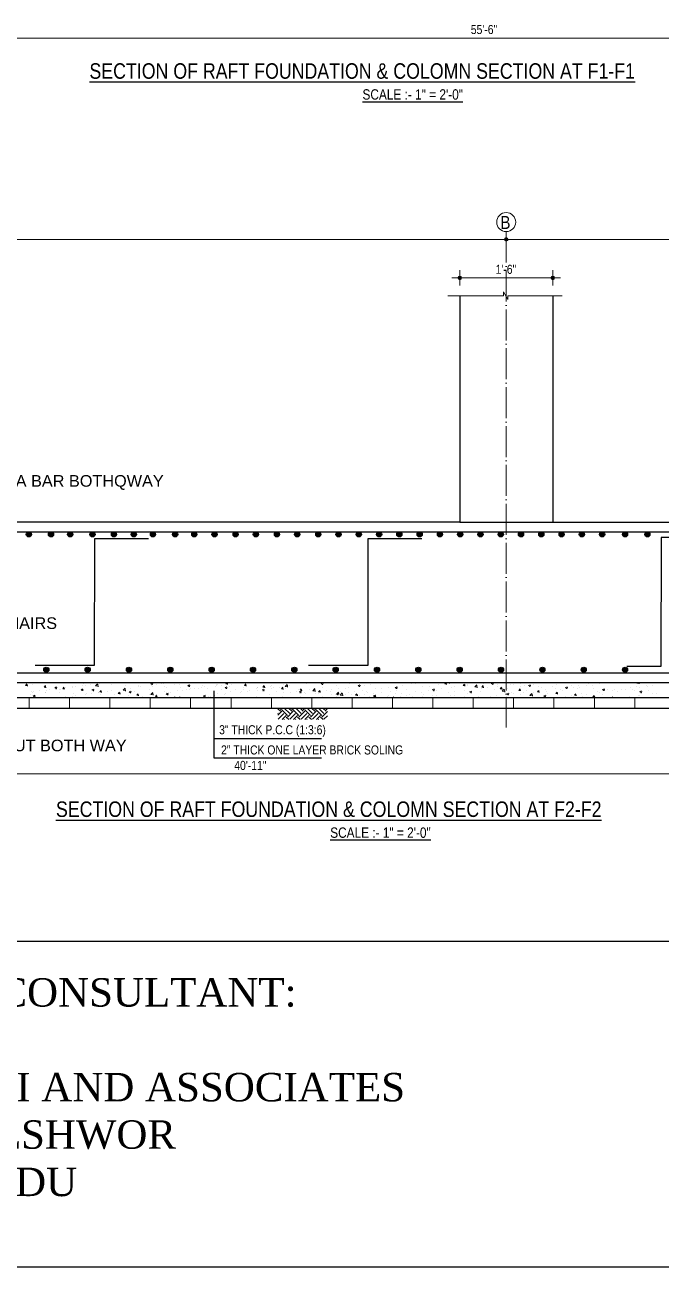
# Model space of a CAD drawing. Header units: inches. Extents: x 57837 to 133168, y 6972 to 27776.
# Drawn here: x 68708 to 69201, y 17931 to 18893 of the extents above; entities that cross this region are included whole.
import ezdxf

# ---------------------------------------------------------------- set-up
doc = ezdxf.new("R2010")
doc.units = ezdxf.units.IN
doc.header["$MEASUREMENT"] = 0
doc.linetypes.add('ACAD_ISO04W100', pattern=[30, 24, -3, 0, -3])
for name, color, linetype, lineweight in [('0.15L', 210, 'Continuous', 15), ('central line', 3, 'ACAD_ISO04W100', 5), ('DIM', 2, 'Continuous', 13), ('HACTH', 153, 'Continuous', 5), ('HATCH', 74, 'Continuous', 5), ('ROD', 1, 'Continuous', 40), ('rod position', 1, 'Continuous', 30)]:
    doc.layers.add(name, color=color, linetype=linetype, lineweight=lineweight)
doc.layers.add('elevation', color=3, linetype='Continuous')
doc.layers.add('text', color=255, linetype='Continuous')
doc.styles.add('Arial', font='arial.ttf', dxfattribs={"height": 6.5})
doc.styles.get("Standard").update_dxf_attribs({"font": 'ARIALN.TTF', "height": 7})

msp = doc.modelspace()

# ---------------------------------------------------------------- hatches: boundary and pattern name
at = {"lineweight": 13}
h = msp.add_hatch(color=256, dxfattribs=at)
edge = h.paths.add_edge_path()
edge.add_arc((69080.78, 18726.61), 1.42, 0, 360)
h = msp.add_hatch(color=256, dxfattribs=at)
edge = h.paths.add_edge_path()
edge.add_arc((69080.78, 18726.61), 1.42, 0, 360)
h = msp.add_hatch(color=256, dxfattribs=at)
edge = h.paths.add_edge_path()
edge.add_arc((69044.78, 18696.8), 1.42, 0, 360)
h = msp.add_hatch(color=256, dxfattribs=at)
edge = h.paths.add_edge_path()
edge.add_arc((69116.78, 18696.8), 1.42, 0, 360)
at = {"layer": 'ROD'}
h = msp.add_hatch(color=5, dxfattribs=at)
h.set_gradient(color1=(0, 0, 255), one_color=1, tint=1, name='SPHERICAL')
h.paths.add_polyline_path([(68713.29, 18498.25, 1), (68709.29, 18498.25, 1)])
h = msp.add_hatch(color=5, dxfattribs=at)
h.set_gradient(color1=(0, 0, 255), one_color=1, tint=1, name='SPHERICAL')
h.paths.add_polyline_path([(68730.41, 18498.25, 1), (68726.41, 18498.25, 1)])
h = msp.add_hatch(color=5, dxfattribs=at)
h.set_gradient(color1=(0, 0, 255), one_color=1, tint=1, name='SPHERICAL')
h.paths.add_polyline_path([(68745.29, 18498.25, 1), (68741.29, 18498.25, 1)])
h = msp.add_hatch(color=5, dxfattribs=at)
h.set_gradient(color1=(0, 0, 255), one_color=1, tint=1, name='SPHERICAL')
h.paths.add_polyline_path([(68762.46, 18498.25, 1), (68758.46, 18498.25, 1)])
h = msp.add_hatch(color=5, dxfattribs=at)
h.set_gradient(color1=(0, 0, 255), one_color=1, tint=1, name='SPHERICAL')
h.paths.add_polyline_path([(68779.11, 18498.25, 1), (68775.11, 18498.25, 1)])
h = msp.add_hatch(color=5, dxfattribs=at)
h.set_gradient(color1=(0, 0, 255), one_color=1, tint=1, name='SPHERICAL')
h.paths.add_polyline_path([(68794.46, 18498.25, 1), (68790.46, 18498.25, 1)])
h = msp.add_hatch(color=5, dxfattribs=at)
h.set_gradient(color1=(0, 0, 255), one_color=1, tint=1, name='SPHERICAL')
h.paths.add_polyline_path([(68809.29, 18498.25, 1), (68805.29, 18498.25, 1)])
h = msp.add_hatch(color=5, dxfattribs=at)
h.set_gradient(color1=(0, 0, 255), one_color=1, tint=1, name='SPHERICAL')
h.paths.add_polyline_path([(68826.46, 18498.25, 1), (68822.46, 18498.25, 1)])
h = msp.add_hatch(color=5, dxfattribs=at)
h.set_gradient(color1=(0, 0, 255), one_color=1, tint=1, name='SPHERICAL')
h.paths.add_polyline_path([(68841.29, 18498.25, 1), (68837.29, 18498.25, 1)])
h = msp.add_hatch(color=5, dxfattribs=at)
h.set_gradient(color1=(0, 0, 255), one_color=1, tint=1, name='SPHERICAL')
h.paths.add_polyline_path([(68856.98, 18498.25, 1), (68852.98, 18498.25, 1)])
h = msp.add_hatch(color=5, dxfattribs=at)
h.set_gradient(color1=(0, 0, 255), one_color=1, tint=1, name='SPHERICAL')
h.paths.add_polyline_path([(68873.29, 18498.25, 1), (68869.29, 18498.25, 1)])
h = msp.add_hatch(color=5, dxfattribs=at)
h.set_gradient(color1=(0, 0, 255), one_color=1, tint=1, name='SPHERICAL')
h.paths.add_polyline_path([(68888.98, 18498.25, 1), (68884.98, 18498.25, 1)])
h = msp.add_hatch(color=5, dxfattribs=at)
h.set_gradient(color1=(0, 0, 255), one_color=1, tint=1, name='SPHERICAL')
h.paths.add_polyline_path([(68905.29, 18498.25, 1), (68901.29, 18498.25, 1)])
h = msp.add_hatch(color=5, dxfattribs=at)
h.set_gradient(color1=(0, 0, 255), one_color=1, tint=1, name='SPHERICAL')
h.paths.add_polyline_path([(68920.98, 18498.25, 1), (68916.98, 18498.25, 1)])
h = msp.add_hatch(color=5, dxfattribs=at)
h.set_gradient(color1=(0, 0, 255), one_color=1, tint=1, name='SPHERICAL')
h.paths.add_polyline_path([(68937.29, 18498.25, 1), (68933.29, 18498.25, 1)])
h = msp.add_hatch(color=5, dxfattribs=at)
h.set_gradient(color1=(0, 0, 255), one_color=1, tint=1, name='SPHERICAL')
h.paths.add_polyline_path([(68952.98, 18498.25, 1), (68948.98, 18498.25, 1)])
h = msp.add_hatch(color=5, dxfattribs=at)
h.set_gradient(color1=(0, 0, 255), one_color=1, tint=1, name='SPHERICAL')
h.paths.add_polyline_path([(68968.68, 18498.25, 1), (68964.68, 18498.25, 1)])
h = msp.add_hatch(color=5, dxfattribs=at)
h.set_gradient(color1=(0, 0, 255), one_color=1, tint=1, name='SPHERICAL')
h.paths.add_polyline_path([(68984.38, 18498.25, 1), (68980.38, 18498.25, 1)])
h = msp.add_hatch(color=5, dxfattribs=at)
h.set_gradient(color1=(0, 0, 255), one_color=1, tint=1, name='SPHERICAL')
h.paths.add_polyline_path([(69000.07, 18498.25, 1), (68996.07, 18498.25, 1)])
h = msp.add_hatch(color=5, dxfattribs=at)
h.set_gradient(color1=(0, 0, 255), one_color=1, tint=1, name='SPHERICAL')
h.paths.add_polyline_path([(69015.77, 18498.25, 1), (69011.77, 18498.25, 1)])
h = msp.add_hatch(color=5, dxfattribs=at)
h.set_gradient(color1=(0, 0, 255), one_color=1, tint=1, name='SPHERICAL')
h.paths.add_polyline_path([(69031.46, 18498.25, 1), (69027.46, 18498.25, 1)])
h = msp.add_hatch(color=5, dxfattribs=at)
h.set_gradient(color1=(0, 0, 255), one_color=1, tint=1, name='SPHERICAL')
h.paths.add_polyline_path([(69047.16, 18498.25, 1), (69043.16, 18498.25, 1)])
h = msp.add_hatch(color=5, dxfattribs=at)
h.set_gradient(color1=(0, 0, 255), one_color=1, tint=1, name='SPHERICAL')
h.paths.add_polyline_path([(69062.86, 18498.25, 1), (69058.86, 18498.25, 1)])
h = msp.add_hatch(color=5, dxfattribs=at)
h.set_gradient(color1=(0, 0, 255), one_color=1, tint=1, name='SPHERICAL')
h.paths.add_polyline_path([(69078.55, 18498.25, 1), (69074.55, 18498.25, 1)])
h = msp.add_hatch(color=5, dxfattribs=at)
h.set_gradient(color1=(0, 0, 255), one_color=1, tint=1, name='SPHERICAL')
h.paths.add_polyline_path([(69094.25, 18498.25, 1), (69090.25, 18498.25, 1)])
h = msp.add_hatch(color=5, dxfattribs=at)
h.set_gradient(color1=(0, 0, 255), one_color=1, tint=1, name='SPHERICAL')
h.paths.add_polyline_path([(69109.94, 18498.25, 1), (69105.94, 18498.25, 1)])
h = msp.add_hatch(color=5, dxfattribs=at)
h.set_gradient(color1=(0, 0, 255), one_color=1, tint=1, name='SPHERICAL')
h.paths.add_polyline_path([(69125.64, 18498.25, 1), (69121.64, 18498.25, 1)])
h = msp.add_hatch(color=5, dxfattribs=at)
h.set_gradient(color1=(0, 0, 255), one_color=1, tint=1, name='SPHERICAL')
h.paths.add_polyline_path([(69141.34, 18498.25, 1), (69137.34, 18498.25, 1)])
h = msp.add_hatch(color=5, dxfattribs=at)
h.set_gradient(color1=(0, 0, 255), one_color=1, tint=1, name='SPHERICAL')
h.paths.add_polyline_path([(69157.03, 18498.25, 1), (69153.03, 18498.25, 1)])
h = msp.add_hatch(color=5, dxfattribs=at)
h.set_gradient(color1=(0, 0, 255), one_color=1, tint=1, name='SPHERICAL')
h.paths.add_polyline_path([(69174.77, 18498.25, 1), (69170.77, 18498.25, 1)])
h = msp.add_hatch(color=5, dxfattribs=at)
h.set_gradient(color1=(0, 0, 255), one_color=1, tint=1, name='SPHERICAL')
h.paths.add_polyline_path([(69192.07, 18498.25, 1), (69188.07, 18498.25, 1)])
h = msp.add_hatch(color=5, dxfattribs=at)
h.set_gradient(color1=(0, 0, 255), one_color=1, tint=1, name='SPHERICAL')
h.paths.add_polyline_path([(68726.77, 18393.48, 1), (68722.77, 18393.48, 1)])
h = msp.add_hatch(color=5, dxfattribs=at)
h.set_gradient(color1=(0, 0, 255), one_color=1, tint=1, name='SPHERICAL')
h.paths.add_polyline_path([(68758.77, 18393.48, 1), (68754.77, 18393.48, 1)])
h = msp.add_hatch(color=5, dxfattribs=at)
h.set_gradient(color1=(0, 0, 255), one_color=1, tint=1, name='SPHERICAL')
h.paths.add_polyline_path([(68790.77, 18393.48, 1), (68786.77, 18393.48, 1)])
h = msp.add_hatch(color=5, dxfattribs=at)
h.set_gradient(color1=(0, 0, 255), one_color=1, tint=1, name='SPHERICAL')
h.paths.add_polyline_path([(68822.77, 18393.48, 1), (68818.77, 18393.48, 1)])
h = msp.add_hatch(color=5, dxfattribs=at)
h.set_gradient(color1=(0, 0, 255), one_color=1, tint=1, name='SPHERICAL')
h.paths.add_polyline_path([(68854.77, 18393.48, 1), (68850.77, 18393.48, 1)])
h = msp.add_hatch(color=5, dxfattribs=at)
h.set_gradient(color1=(0, 0, 255), one_color=1, tint=1, name='SPHERICAL')
h.paths.add_polyline_path([(68886.77, 18393.48, 1), (68882.77, 18393.48, 1)])
h = msp.add_hatch(color=5, dxfattribs=at)
h.set_gradient(color1=(0, 0, 255), one_color=1, tint=1, name='SPHERICAL')
h.paths.add_polyline_path([(68918.77, 18393.48, 1), (68914.77, 18393.48, 1)])
h = msp.add_hatch(color=5, dxfattribs=at)
h.set_gradient(color1=(0, 0, 255), one_color=1, tint=1, name='SPHERICAL')
h.paths.add_polyline_path([(68950.77, 18393.48, 1), (68946.77, 18393.48, 1)])
h = msp.add_hatch(color=5, dxfattribs=at)
h.set_gradient(color1=(0, 0, 255), one_color=1, tint=1, name='SPHERICAL')
h.paths.add_polyline_path([(68982.77, 18393.48, 1), (68978.77, 18393.48, 1)])
h = msp.add_hatch(color=5, dxfattribs=at)
h.set_gradient(color1=(0, 0, 255), one_color=1, tint=1, name='SPHERICAL')
h.paths.add_polyline_path([(69014.77, 18393.48, 1), (69010.77, 18393.48, 1)])
h = msp.add_hatch(color=5, dxfattribs=at)
h.set_gradient(color1=(0, 0, 255), one_color=1, tint=1, name='SPHERICAL')
h.paths.add_polyline_path([(69046.77, 18393.48, 1), (69042.77, 18393.48, 1)])
h = msp.add_hatch(color=5, dxfattribs=at)
h.set_gradient(color1=(0, 0, 255), one_color=1, tint=1, name='SPHERICAL')
h.paths.add_polyline_path([(69078.77, 18393.48, 1), (69074.77, 18393.48, 1)])
h = msp.add_hatch(color=5, dxfattribs=at)
h.set_gradient(color1=(0, 0, 255), one_color=1, tint=1, name='SPHERICAL')
h.paths.add_polyline_path([(69110.77, 18393.48, 1), (69106.77, 18393.48, 1)])
h = msp.add_hatch(color=5, dxfattribs=at)
h.set_gradient(color1=(0, 0, 255), one_color=1, tint=1, name='SPHERICAL')
h.paths.add_polyline_path([(69142.77, 18393.48, 1), (69138.77, 18393.48, 1)])
h = msp.add_hatch(color=5, dxfattribs=at)
h.set_gradient(color1=(0, 0, 255), one_color=1, tint=1, name='SPHERICAL')
h.paths.add_polyline_path([(69174.77, 18393.48, 1), (69170.77, 18393.48, 1)])

# ---------------------------------------------------------------- linework, layer by layer
at = {"lineweight": 13}
for p, q in [((69080.78, 18732.61), (69080.78, 18720.61)), ((69080.78, 18720.61), (69080.78, 18732.61)), ((69074.78, 18726.61), (69086.78, 18726.61)), ((69086.78, 18726.61), (69074.78, 18726.61)), ((69044.78, 18690.8), (69044.78, 18702.8)), ((69116.78, 18702.8), (69116.78, 18690.8)), ((69050.78, 18696.8), (69038.78, 18696.8)), ((69110.78, 18696.8), (69122.78, 18696.8))]:
    msp.add_line(p, q, dxfattribs=at)
for p, q in [((70517.87, 18183.02), (67637.87, 18183.02)), ((69268.95, 18183.02), (68462.03, 18183.02))]:
    msp.add_line(p, q)
at = {"color": 1}
msp.add_line((70517.87, 17931.09), (67637.87, 17931.09), dxfattribs=at)
at = {"lineweight": 13}
for centre in [(69080.78, 18726.61), (69080.78, 18726.61), (69044.78, 18696.8), (69116.78, 18696.8)]:
    msp.add_circle(centre, 1.42, dxfattribs=at)
at = {"layer": '0.15L', "lineweight": 18}
msp.add_circle((69080.78, 18739.98), 7.37, dxfattribs=at)
at = {"layer": 'central line'}
msp.add_line((69080.78, 18732.61), (69080.78, 18348.83), dxfattribs=at)
at = {"layer": 'DIM'}
for p, q in [((70374.39, 18882.41), (67752.73, 18882.41)), ((68127.79, 18726.61), (69076.78, 18726.61)), ((69746.32, 18726.61), (69084.78, 18726.61)), ((69048.78, 18696.8), (69112.78, 18696.8)), ((69078.73, 18682.89), (69078.73, 18686.04)), ((69078.73, 18686.04), (69082.14, 18680.02)), ((69035.64, 18682.89), (69078.73, 18682.89)), ((69082.14, 18680.02), (69082.14, 18682.89)), ((69082.14, 18682.89), (69124.08, 18682.89)), ((69882.32, 18312.8), (67911.78, 18312.8))]:
    msp.add_line(p, q, dxfattribs=at)
at = {"layer": 'DIM', "linetype": 'ByBlock', "lineweight": -3}
for p, q in [((68854.5, 18377.28), (68854.5, 18325.33)), ((68854.5, 18340.24), (68937.83, 18340.25)), ((68854.5, 18325.33), (68937.77, 18325.34))]:
    msp.add_line(p, q, dxfattribs=at)
at = {"layer": 'elevation'}
for p, q in [((69044.78, 18682.89), (69044.78, 18507.73)), ((69116.78, 18682.89), (69116.78, 18507.73)), ((69044.78, 18507.73), (68159.79, 18507.73)), ((69044.78, 18507.73), (69116.78, 18507.73)), ((69044.78, 18507.73), (69044.78, 18507.73)), ((69116.78, 18507.73), (69116.78, 18507.73)), ((69116.78, 18507.73), (69714.32, 18507.73)), ((67907.78, 18383.73), (69886.32, 18383.73)), ((67907.78, 18383.73), (69886.32, 18383.73)), ((69886.31, 18371.73), (67907.78, 18371.73)), ((69886.32, 18371.73), (67907.78, 18371.73)), ((67907.78, 18363.73), (69886.32, 18363.73))]:
    msp.add_line(p, q, dxfattribs=at)
at = {"layer": 'HACTH', "lineweight": 0}
for p, q in [((68708.77, 18381.34), (68709.73, 18382.49)), ((68708.77, 18381.34), (68709.97, 18381.23)), ((68710.12, 18380.85), (68709.89, 18382.1)), ((68713.48, 18376.67), (68713.48, 18376.67)), ((68714.15, 18375.61), (68714.15, 18375.61)), ((68714.39, 18382.27), (68714.39, 18382.27)), ((68714.68, 18376.47), (68714.68, 18376.47)), ((68716.32, 18383.21), (68716.32, 18383.21)), ((68719.69, 18377.12), (68719.69, 18377.12)), ((68723.12, 18380.08), (68724.08, 18381.23)), ((68723.12, 18380.08), (68724.31, 18379.98)), ((68723.96, 18376.21), (68723.96, 18376.21)), ((68724.16, 18376.22), (68724.16, 18376.22)), ((68724.46, 18379.6), (68724.23, 18380.85)), ((68724.53, 18377.11), (68724.53, 18377.11)), ((68727.26, 18378.12), (68727.26, 18378.12)), ((68731.35, 18379.6), (68732.75, 18380.14)), ((68731.35, 18379.6), (68732.35, 18378.93)), ((68732.36, 18383.7), (68732.36, 18383.7)), ((68732.5, 18378.55), (68732.91, 18379.75)), ((68734.8, 18378.52), (68734.8, 18378.52)), ((68734.84, 18375.77), (68734.84, 18375.77)), ((68735.62, 18378.22), (68735.62, 18378.22)), ((68737.46, 18378.83), (68738.42, 18379.98)), ((68737.46, 18378.83), (68738.66, 18378.72)), ((68738.81, 18378.34), (68738.58, 18379.59)), ((68739.89, 18379.79), (68739.89, 18379.79)), ((68743.03, 18383.25), (68743.03, 18383.25)), ((68743.46, 18383.62), (68743.45, 18383.73)), ((68744.9, 18380.44), (68744.9, 18380.44)), ((68744.9, 18379.8), (68744.9, 18379.8)), ((68747.28, 18380.22), (68747.28, 18380.22)), ((68751.81, 18377.57), (68752.77, 18378.72)), ((68751.81, 18377.57), (68753, 18377.47)), ((68752.47, 18381.44), (68752.47, 18381.44)), ((68753.15, 18377.09), (68752.92, 18378.34)), ((68753.71, 18382.8), (68753.71, 18382.8)), ((68755.29, 18381.3), (68755.29, 18381.3)), ((68758.95, 18382.22), (68758.95, 18382.22)), ((68760.09, 18378), (68761.49, 18378.53)), ((68760.09, 18378), (68761.09, 18377.33)), ((68761.24, 18376.94), (68761.65, 18378.15)), ((68762.87, 18380.93), (68764.43, 18382.55)), ((68762.87, 18380.93), (68764.65, 18380.65)), ((68764.39, 18382.35), (68764.39, 18382.35)), ((68764.8, 18380.31), (68764.58, 18382.21)), ((68764.85, 18375.88), (68764.85, 18375.88)), ((68765.1, 18383.1), (68765.1, 18383.1)), ((68765.32, 18376.05), (68765.32, 18376.05)), ((68765.56, 18382.71), (68765.56, 18382.71)), ((68766.15, 18376.32), (68767.12, 18377.47)), ((68766.15, 18376.32), (68767.35, 18376.21)), ((68767.5, 18375.83), (68767.27, 18377.08)), ((68772.42, 18376.87), (68772.42, 18376.87)), ((68775.06, 18381.89), (68775.06, 18381.89)), ((68775.42, 18377.33), (68775.42, 18377.33)), ((68778.05, 18383.39), (68778.16, 18383.73)), ((68780.5, 18375.06), (68781.46, 18376.21)), ((68781.84, 18374.58), (68781.61, 18375.83)), ((68784.22, 18377.62), (68785.78, 18379.24)), ((68784.22, 18377.62), (68786, 18377.34)), ((68785.06, 18378.54), (68785.06, 18378.54)), ((68785.74, 18381.44), (68785.74, 18381.44)), ((68785.81, 18378.83), (68785.81, 18378.83)), ((68786.15, 18377), (68785.93, 18378.9)), ((68788.84, 18376.39), (68790.24, 18376.93)), ((68788.84, 18376.39), (68789.83, 18375.72)), ((68789.98, 18375.34), (68790.39, 18376.55)), ((68790.06, 18379.19), (68790.06, 18379.19)), ((68792.2, 18383.68), (68792.2, 18383.68)), ((68793.11, 18376.29), (68793.11, 18376.29)), ((68796.08, 18380.24), (68796.08, 18380.24)), ((68796.41, 18380.99), (68796.41, 18380.99)), ((68797.64, 18380.19), (68797.64, 18380.19)), ((68802.87, 18383.23), (68802.87, 18383.23)), ((68804.78, 18378.3), (68804.78, 18378.3)), ((68805.56, 18374.31), (68807.12, 18375.93)), ((68805.64, 18382.85), (68807.04, 18383.38)), ((68805.64, 18382.85), (68806.64, 18382.17)), ((68806.18, 18381.52), (68806.18, 18381.52)), ((68806.79, 18381.79), (68807.19, 18383)), ((68807.09, 18380.54), (68807.09, 18380.54)), ((68807.49, 18373.69), (68807.27, 18375.59)), ((68810.27, 18381.85), (68810.27, 18381.85)), ((68813.55, 18382.78), (68813.55, 18382.78)), ((68815.27, 18382.51), (68815.27, 18382.51)), ((68816.32, 18376.36), (68816.32, 18376.36)), ((68816.44, 18380.3), (68816.44, 18380.3)), ((68816.57, 18383.02), (68816.57, 18383.02)), ((68817.59, 18375.62), (68817.59, 18375.62)), ((68817.77, 18380.09), (68817.77, 18380.09)), ((68821.23, 18375.91), (68821.23, 18375.91)), ((68822.85, 18383.51), (68822.85, 18383.51)), ((68824.23, 18382.33), (68824.23, 18382.33)), ((68826.59, 18377.77), (68826.59, 18377.77)), ((68828.1, 18382.3), (68828.1, 18382.3)), ((68828.44, 18379.64), (68828.44, 18379.64)), ((68830.22, 18377.29), (68830.22, 18377.29)), ((68832.9, 18377.91), (68832.9, 18377.91)), ((68834.38, 18381.24), (68835.78, 18381.78)), ((68834.38, 18381.24), (68835.38, 18380.57)), ((68834.9, 18381.87), (68834.9, 18381.87)), ((68835.23, 18377.94), (68835.23, 18377.94)), ((68835.53, 18380.19), (68835.94, 18381.4)), ((68836.69, 18379.05), (68836.69, 18379.05)), ((68839.12, 18379.19), (68839.12, 18379.19)), ((68842.8, 18378.94), (68842.8, 18378.94)), ((68844.56, 18379.91), (68844.56, 18379.91)), ((68845.58, 18381.42), (68845.58, 18381.42)), ((68847.08, 18380.55), (68847.08, 18380.55)), ((68849.8, 18378.74), (68849.8, 18378.74)), ((68850.58, 18383.73), (68850.64, 18383.73)), ((68850.8, 18383.34), (68850.72, 18383.73)), ((68855.43, 18380.6), (68855.43, 18380.6)), ((68856.22, 18381.91), (68856.22, 18381.91)), ((68856.26, 18380.97), (68856.26, 18380.97)), ((68857.35, 18381.96), (68857.35, 18381.96)), ((68860.44, 18381.26), (68860.44, 18381.26)), ((68860.47, 18378.29), (68860.47, 18378.29)), ((68863.13, 18379.64), (68864.53, 18380.18)), ((68863.13, 18379.64), (68864.12, 18378.97)), ((68863.79, 18382.58), (68864.76, 18383.73)), ((68863.79, 18382.58), (68864.99, 18382.47)), ((68864.27, 18378.59), (68864.68, 18379.8)), ((68865.14, 18382.09), (68864.91, 18383.34)), ((68866.93, 18380.52), (68866.93, 18380.52)), ((68867.21, 18376.58), (68867.21, 18376.58)), ((68867.45, 18383.24), (68867.45, 18383.24)), ((68868.01, 18382.26), (68868.01, 18382.26)), ((68871.15, 18377.83), (68871.15, 18377.83)), ((68875.38, 18376.04), (68875.38, 18376.04)), ((68875.52, 18376.92), (68875.52, 18376.92)), ((68877.6, 18378.08), (68877.6, 18378.08)), ((68877.61, 18380.07), (68877.61, 18380.07)), ((68878.14, 18381.32), (68879.1, 18382.47)), ((68878.14, 18381.32), (68879.33, 18381.22)), ((68879.49, 18380.83), (68879.25, 18382.09)), ((68880.39, 18376.7), (68880.39, 18376.7)), ((68881.83, 18377.38), (68881.83, 18377.38)), ((68887.19, 18378.92), (68887.19, 18378.92)), ((68887.87, 18379.49), (68887.87, 18379.49)), ((68887.96, 18377.69), (68887.96, 18377.69)), ((68888.29, 18379.62), (68888.29, 18379.62)), ((68889.12, 18383.73), (68890.07, 18383.59)), ((68890.22, 18383.24), (68890.16, 18383.73)), ((68891.87, 18378.04), (68893.27, 18378.58)), ((68891.87, 18378.04), (68892.86, 18377.37)), ((68892.48, 18380.07), (68893.45, 18381.22)), ((68892.48, 18380.07), (68893.68, 18379.96)), ((68892.5, 18376.93), (68892.5, 18376.93)), ((68893.02, 18376.99), (68893.42, 18378.2)), ((68893.83, 18379.58), (68893.6, 18380.83)), ((68897.97, 18380.77), (68897.97, 18380.77)), ((68898.85, 18380.92), (68898.85, 18380.92)), ((68898.96, 18379.17), (68898.96, 18379.17)), ((68900.59, 18379.36), (68900.59, 18379.36)), ((68903.18, 18376.48), (68903.18, 18376.48)), ((68905.6, 18380.01), (68905.6, 18380.01)), ((68906.83, 18378.81), (68907.79, 18379.96)), ((68906.83, 18378.81), (68908.02, 18378.71)), ((68908.18, 18378.32), (68907.95, 18379.58)), ((68908.11, 18375.61), (68908.11, 18375.61)), ((68908.36, 18382.27), (68908.36, 18382.27)), ((68909.63, 18380.55), (68911.19, 18382.17)), ((68909.63, 18380.55), (68911.41, 18380.27)), ((68909.64, 18378.72), (68909.64, 18378.72)), ((68909.82, 18383.44), (68909.92, 18383.73)), ((68910.52, 18382.92), (68910.52, 18382.92)), ((68911.57, 18379.93), (68911.34, 18381.83)), ((68913.18, 18381.01), (68913.18, 18381.01)), ((68913.86, 18376.03), (68913.86, 18376.03)), ((68918.38, 18377.02), (68918.38, 18377.02)), ((68918.62, 18383.67), (68918.62, 18383.67)), ((68920.32, 18378.27), (68920.32, 18378.27)), ((68920.61, 18376.44), (68922.01, 18376.98)), ((68920.61, 18376.44), (68921.61, 18375.77)), ((68921.17, 18377.56), (68922.14, 18378.71)), ((68921.17, 18377.56), (68922.37, 18377.45)), ((68921.76, 18375.39), (68922.17, 18376.59)), ((68922.52, 18377.07), (68922.29, 18378.32)), ((68924.53, 18375.58), (68924.53, 18375.58)), ((68925.55, 18375.45), (68925.55, 18375.45)), ((68925.81, 18382.67), (68925.81, 18382.67)), ((68928.48, 18378.3), (68928.48, 18378.3)), ((68930.81, 18383.33), (68930.81, 18383.33)), ((68930.98, 18377.24), (68932.54, 18378.86)), ((68930.98, 18377.24), (68932.76, 18376.96)), ((68930.99, 18377.81), (68930.99, 18377.81)), ((68932.91, 18376.62), (68932.69, 18378.52)), ((68933.13, 18376.44), (68933.13, 18376.44)), ((68935.52, 18376.3), (68936.48, 18377.45)), ((68935.52, 18376.3), (68936.71, 18376.2)), ((68936.87, 18375.81), (68936.64, 18377.07)), ((68937.42, 18382.89), (68938.82, 18383.43)), ((68937.42, 18382.89), (68938.41, 18382.22)), ((68938.56, 18381.84), (68938.97, 18383.04)), ((68938.87, 18379.8), (68938.87, 18379.8)), ((68941.67, 18377.36), (68941.67, 18377.36)), ((68944.68, 18376.99), (68944.68, 18376.99)), ((68945.76, 18378.11), (68945.76, 18378.11)), ((68949.14, 18381.21), (68949.14, 18381.21)), ((68949.86, 18375.05), (68950.83, 18376.2)), ((68950.77, 18378.76), (68950.77, 18378.76)), ((68951.21, 18374.56), (68950.98, 18375.81)), ((68952.32, 18373.93), (68953.88, 18375.55)), ((68952.34, 18376.91), (68952.34, 18376.91)), ((68956.34, 18379), (68956.34, 18379)), ((68958.34, 18379.76), (68958.34, 18379.76)), ((68959, 18375.83), (68959, 18375.83)), ((68959.24, 18382.49), (68959.24, 18382.49)), ((68963.02, 18376.46), (68963.02, 18376.46)), ((68966.16, 18381.29), (68967.56, 18381.82)), ((68966.16, 18381.29), (68967.15, 18380.62)), ((68967.31, 18380.23), (68967.71, 18381.44)), ((68968.01, 18381), (68968.01, 18381)), ((68969.39, 18377.33), (68969.39, 18377.33)), ((68970.97, 18381.42), (68970.97, 18381.42)), ((68972.8, 18376.61), (68972.8, 18376.61)), ((68973.7, 18376.01), (68973.7, 18376.01)), ((68975.98, 18382.08), (68975.98, 18382.08)), ((68979.65, 18378.74), (68979.65, 18378.74)), ((68979.67, 18383), (68979.67, 18383)), ((68983.55, 18383.08), (68983.55, 18383.08)), ((68984.37, 18375.56), (68984.37, 18375.56)), ((68984.46, 18378.61), (68984.46, 18378.61)), ((68989.76, 18380.02), (68989.76, 18380.02)), ((68990.92, 18376.86), (68990.92, 18376.86)), ((68994.9, 18379.69), (68996.3, 18380.22)), ((68994.9, 18379.69), (68995.9, 18379.01)), ((68995.93, 18377.52), (68995.93, 18377.52)), ((68996.05, 18378.63), (68996.45, 18379.84)), ((68996.13, 18380.61), (68996.13, 18380.61)), ((69000.14, 18381.52), (69000.14, 18381.52)), ((69003.5, 18378.51), (69003.5, 18378.51)), ((69007.79, 18382.61), (69007.79, 18382.61)), ((69010.17, 18376.27), (69010.17, 18376.27)), ((69010.41, 18382.92), (69010.41, 18382.92)), ((69015.43, 18375.61), (69015.43, 18375.61)), ((69016.13, 18380.18), (69016.13, 18380.18)), ((69019.76, 18383.73), (69020.01, 18383.71)), ((69020.16, 18383.33), (69020.09, 18383.73)), ((69020.27, 18377.55), (69020.27, 18377.55)), ((69021.14, 18380.83), (69021.14, 18380.83)), ((69023.64, 18378.08), (69025.04, 18378.62)), ((69023.64, 18378.08), (69024.64, 18377.41)), ((69024.79, 18377.03), (69025.2, 18378.24)), ((69027.09, 18377.62), (69027.09, 18377.62)), ((69028.72, 18381.83), (69028.72, 18381.83)), ((69030.66, 18379.05), (69030.66, 18379.05)), ((69033.16, 18382.56), (69034.12, 18383.71)), ((69033.16, 18382.56), (69034.36, 18382.46)), ((69034.51, 18382.07), (69034.28, 18383.33)), ((69035.05, 18383.48), (69035.29, 18383.73)), ((69035.05, 18383.48), (69036.83, 18383.21)), ((69036.09, 18375.61), (69036.09, 18375.61)), ((69036.98, 18382.86), (69036.88, 18383.73)), ((69038.76, 18379.62), (69038.76, 18379.62)), ((69040.93, 18380.45), (69040.93, 18380.45)), ((69041.09, 18376.27), (69041.09, 18376.27)), ((69041.35, 18383.49), (69041.35, 18383.49)), ((69041.6, 18383.48), (69041.68, 18383.73)), ((69041.65, 18383.52), (69041.65, 18383.52)), ((69047.5, 18381.31), (69048.47, 18382.45)), ((69047.51, 18381.31), (69048.7, 18381.2)), ((69048.85, 18380.82), (69048.62, 18382.07)), ((69048.67, 18377.26), (69048.67, 18377.26)), ((69050.42, 18381.62), (69050.42, 18381.62)), ((69051.03, 18381.73), (69051.03, 18381.73)), ((69052.33, 18383.07), (69052.33, 18383.07)), ((69052.39, 18376.48), (69053.79, 18377.02)), ((69052.39, 18376.48), (69053.38, 18375.81)), ((69053.53, 18375.43), (69053.94, 18376.64)), ((69056.4, 18380.17), (69057.95, 18381.79)), ((69056.4, 18380.17), (69058.18, 18379.89)), ((69058.33, 18379.55), (69058.11, 18381.45)), ((69061.18, 18376.58), (69061.18, 18376.58)), ((69061.3, 18378.93), (69061.3, 18378.93)), ((69061.42, 18383.23), (69061.42, 18383.23)), ((69061.85, 18380.05), (69062.81, 18381.2)), ((69061.85, 18380.05), (69063.05, 18379.95)), ((69062.09, 18383.62), (69062.09, 18383.62)), ((69063.2, 18379.56), (69062.97, 18380.82)), ((69063, 18382.62), (69063, 18382.62)), ((69066.3, 18379.58), (69066.3, 18379.58)), ((69069.19, 18382.93), (69070.59, 18383.47)), ((69069.19, 18382.93), (69070.19, 18382.26)), ((69070.34, 18381.88), (69070.74, 18383.09)), ((69071.44, 18377.98), (69071.44, 18377.98)), ((69073.68, 18382.17), (69073.68, 18382.17)), ((69073.88, 18380.58), (69073.88, 18380.58)), ((69076.2, 18378.8), (69077.16, 18379.94)), ((69076.2, 18378.8), (69077.39, 18378.69)), ((69077.54, 18378.31), (69077.31, 18379.56)), ((69077.74, 18376.86), (69079.3, 18378.48)), ((69077.74, 18376.86), (69079.52, 18376.58)), ((69079.67, 18376.24), (69079.45, 18378.14)), ((69081.13, 18374.88), (69082.53, 18375.42)), ((69081.55, 18379.26), (69081.55, 18379.26)), ((69084.36, 18381.72), (69084.36, 18381.72)), ((69084.59, 18375.69), (69084.59, 18375.69)), ((69086.51, 18382.24), (69086.51, 18382.24)), ((69090.54, 18377.54), (69091.5, 18378.69)), ((69090.54, 18377.54), (69091.74, 18377.44)), ((69091.52, 18382.9), (69091.52, 18382.9)), ((69091.89, 18377.05), (69091.66, 18378.31)), ((69091.93, 18380.76), (69091.93, 18380.76)), ((69093.83, 18376.01), (69093.83, 18376.01)), ((69095.03, 18381.27), (69095.03, 18381.27)), ((69096.25, 18377.7), (69096.25, 18377.7)), ((69097.93, 18381.33), (69099.33, 18381.87)), ((69097.93, 18381.33), (69098.93, 18380.66)), ((69099.08, 18380.28), (69099.49, 18381.49)), ((69101.96, 18375.51), (69101.96, 18375.51)), ((69102.2, 18382.17), (69102.2, 18382.17)), ((69104.89, 18376.29), (69105.85, 18377.43)), ((69104.89, 18376.29), (69106.08, 18376.18)), ((69105.71, 18380.82), (69105.71, 18380.82)), ((69106.23, 18375.8), (69106, 18377.05)), ((69106.46, 18377.68), (69106.46, 18377.68)), ((69107.91, 18379.7), (69107.91, 18379.7)), ((69111.47, 18378.34), (69111.47, 18378.34)), ((69112.06, 18376.79), (69112.06, 18376.79)), ((69112.31, 18383.45), (69112.31, 18383.45)), ((69116.39, 18380.37), (69116.39, 18380.37)), ((69119.04, 18379.33), (69119.04, 18379.33)), ((69119.23, 18375.03), (69120.2, 18376.18)), ((69119.58, 18381.7), (69119.58, 18381.7)), ((69120.58, 18374.54), (69120.35, 18375.8)), ((69122.45, 18378.29), (69122.45, 18378.29)), ((69124.37, 18377.31), (69124.37, 18377.31)), ((69126.68, 18379.73), (69128.08, 18380.27)), ((69126.68, 18379.73), (69127.67, 18379.06)), ((69127.06, 18379.91), (69127.06, 18379.91)), ((69127.82, 18378.68), (69128.23, 18379.88)), ((69131.24, 18383.7), (69131.24, 18383.7)), ((69131.67, 18381), (69131.67, 18381)), ((69132.72, 18379.7), (69132.72, 18379.7)), ((69136.03, 18379.31), (69136.03, 18379.31)), ((69136.68, 18381.65), (69136.68, 18381.65)), ((69137.74, 18379.46), (69137.74, 18379.46)), ((69142.82, 18380.98), (69142.82, 18380.98)), ((69144.26, 18382.65), (69144.26, 18382.65)), ((69147.7, 18381.31), (69147.7, 18381.31)), ((69148.42, 18379.01), (69148.42, 18379.01)), ((69151.62, 18376.43), (69151.62, 18376.43)), ((69152.97, 18375.82), (69152.97, 18375.82)), ((69153.21, 18382.48), (69153.21, 18382.48)), ((69155.42, 18378.13), (69156.82, 18378.67)), ((69155.42, 18378.13), (69156.41, 18377.46)), ((69156.57, 18377.07), (69156.97, 18378.28)), ((69156.63, 18377.09), (69156.63, 18377.09)), ((69159.09, 18378.56), (69159.09, 18378.56)), ((69159.36, 18383.32), (69159.36, 18383.32)), ((69163.23, 18377.23), (69163.23, 18377.23)), ((69164.21, 18378.08), (69164.21, 18378.08)), ((69167, 18376.32), (69167, 18376.32)), ((69169.77, 18378.11), (69169.77, 18378.11)), ((69173.34, 18378.51), (69173.34, 18378.51)), ((69173.37, 18383.52), (69173.44, 18383.73)), ((69176.84, 18379.75), (69176.84, 18379.75)), ((69178.66, 18378.32), (69178.66, 18378.32)), ((69180.44, 18377.66), (69180.44, 18377.66)), ((69181.81, 18383.1), (69182.42, 18383.73)), ((69181.81, 18383.1), (69183.59, 18382.83)), ((69181.84, 18380.4), (69181.84, 18380.4)), ((69183.75, 18382.48), (69183.6, 18383.73)), ((69183.72, 18380.01), (69183.72, 18380.01)), ((69184.16, 18376.53), (69185.56, 18377.06)), ((69184.16, 18376.53), (69185.16, 18375.85)), ((69185.31, 18375.47), (69185.71, 18376.68)), ((69188.94, 18383.73), (69189.38, 18383.69)), ((69189.42, 18381.4), (69189.42, 18381.4)), ((69189.53, 18383.31), (69189.45, 18383.73)), ((69190.33, 18380.32), (69190.33, 18380.32)), ((69191.12, 18377.21), (69191.12, 18377.21)), ((69193.99, 18381.42), (69193.99, 18381.42)), ((68712.29, 18374.21), (68712.29, 18374.21)), ((68714.55, 18373.15), (68715.95, 18373.69)), ((68714.55, 18373.15), (68715.54, 18372.48)), ((68715.7, 18372.09), (68716.1, 18373.3)), ((68734.56, 18371.86), (68734.56, 18371.86)), ((68734.63, 18371.9), (68734.63, 18371.9)), ((68739.64, 18372.56), (68739.64, 18372.56)), ((68743.78, 18371.73), (68744.69, 18372.08)), ((68744.66, 18373.14), (68744.66, 18373.14)), ((68745.51, 18375.32), (68745.51, 18375.32)), ((68747.21, 18373.55), (68747.21, 18373.55)), ((68755.05, 18374.64), (68755.05, 18374.64)), ((68756.19, 18374.87), (68756.19, 18374.87)), ((68759.84, 18375.22), (68759.84, 18375.22)), ((68766.87, 18374.41), (68766.87, 18374.41)), ((68769.78, 18372.29), (68769.78, 18372.29)), ((68777.54, 18373.96), (68777.54, 18373.96)), ((68780.5, 18375.06), (68781.69, 18374.96)), ((68781.45, 18374.29), (68781.45, 18374.29)), ((68785.56, 18372.17), (68785.56, 18372.17)), ((68788.22, 18373.51), (68788.22, 18373.51)), ((68792.38, 18372.3), (68792.38, 18372.3)), ((68794.84, 18373.81), (68795.81, 18374.96)), ((68794.84, 18373.81), (68796.04, 18373.7)), ((68795.83, 18373.58), (68795.83, 18373.58)), ((68796.19, 18373.32), (68795.96, 18374.57)), ((68797.9, 18371.9), (68797.9, 18371.9)), ((68798.9, 18373.06), (68798.9, 18373.06)), ((68805.01, 18373.97), (68805.01, 18373.97)), ((68805.56, 18374.31), (68807.34, 18374.03)), ((68805.94, 18374.86), (68805.94, 18374.86)), ((68809.19, 18372.55), (68810.15, 18373.7)), ((68809.19, 18372.55), (68810.38, 18372.45)), ((68809.57, 18373.9), (68809.57, 18373.9)), ((68809.57, 18372.61), (68809.57, 18372.61)), ((68810.01, 18374.63), (68810.01, 18374.63)), ((68810.53, 18372.06), (68810.3, 18373.32)), ((68817.58, 18374.79), (68818.98, 18375.33)), ((68817.58, 18374.79), (68818.57, 18374.12)), ((68818.73, 18373.74), (68819.13, 18374.95)), ((68820.25, 18372.16), (68820.25, 18372.16)), ((68823.9, 18371.73), (68824.5, 18372.45)), ((68824.71, 18371.73), (68824.65, 18372.06)), ((68827.61, 18371.73), (68828.46, 18372.62)), ((68828.68, 18371.73), (68828.62, 18372.28)), ((68836.45, 18372.39), (68836.45, 18372.39)), ((68846.32, 18373.19), (68847.72, 18373.73)), ((68846.32, 18373.19), (68847.32, 18372.52)), ((68846.84, 18373.89), (68846.84, 18373.89)), ((68847.47, 18372.14), (68847.88, 18373.35)), ((68850.17, 18372.72), (68850.17, 18372.72)), ((68852.2, 18372.91), (68852.2, 18372.91)), ((68855.18, 18373.38), (68855.18, 18373.38)), ((68857.11, 18375.3), (68857.11, 18375.3)), ((68862.75, 18374.37), (68862.75, 18374.37)), ((68863.86, 18374.91), (68863.86, 18374.91)), ((68875.44, 18371.73), (68876.46, 18372.13)), ((68876.61, 18371.73), (68876.62, 18371.75)), ((68887.62, 18372.83), (68887.62, 18372.83)), ((68897.72, 18374.11), (68897.72, 18374.11)), ((68900.34, 18372.13), (68900.34, 18372.13)), ((68907.91, 18373.12), (68907.91, 18373.12)), ((68920.55, 18374.79), (68920.55, 18374.79)), ((68921.35, 18372.99), (68921.35, 18372.99)), ((68933.02, 18374.99), (68933.02, 18374.99)), ((68935.21, 18375.13), (68935.21, 18375.13)), ((68938.63, 18373.14), (68938.63, 18373.14)), ((68945.89, 18374.68), (68945.89, 18374.68)), ((68948.9, 18374.55), (68948.9, 18374.55)), ((68949.35, 18374.84), (68950.75, 18375.37)), ((68949.35, 18374.84), (68950.35, 18374.17)), ((68949.47, 18372.6), (68949.47, 18372.6)), ((68949.86, 18375.05), (68951.06, 18374.94)), ((68950.5, 18373.78), (68950.91, 18374.99)), ((68952.32, 18373.93), (68954.1, 18373.65)), ((68953.08, 18371.87), (68953.08, 18371.87)), ((68954.26, 18373.31), (68954.03, 18375.21)), ((68956.56, 18374.23), (68956.56, 18374.23)), ((68961.14, 18374.61), (68961.14, 18374.61)), ((68964.21, 18373.79), (68965.17, 18374.94)), ((68964.21, 18373.79), (68965.4, 18373.69)), ((68965.56, 18373.3), (68965.33, 18374.56)), ((68965.71, 18373.54), (68965.71, 18373.54)), ((68967.24, 18373.77), (68967.24, 18373.77)), ((68970.72, 18374.2), (68970.72, 18374.2)), ((68974.74, 18371.73), (68975.23, 18372.24)), ((68975.4, 18371.73), (68975.38, 18371.9)), ((68977.91, 18373.32), (68977.91, 18373.32)), ((68978.1, 18373.23), (68979.5, 18373.77)), ((68978.1, 18373.23), (68979.09, 18372.56)), ((68978.29, 18375.19), (68978.29, 18375.19)), ((68978.55, 18372.54), (68979.52, 18373.69)), ((68978.55, 18372.54), (68979.75, 18372.43)), ((68979.24, 18372.18), (68979.65, 18373.39)), ((68979.41, 18372.08), (68979.41, 18372.08)), ((68979.9, 18372.05), (68979.67, 18373.3)), ((68988.59, 18372.87), (68988.59, 18372.87)), ((68989.51, 18373.36), (68989.51, 18373.36)), ((68993.28, 18371.73), (68993.86, 18372.43)), ((68994.07, 18371.73), (68994.02, 18372.05)), ((68995.05, 18375.11), (68995.05, 18375.11)), ((68999.27, 18372.42), (68999.27, 18372.42)), ((68999.9, 18374.86), (68999.9, 18374.86)), ((69003.77, 18373.61), (69003.77, 18373.61)), ((69005.73, 18374.66), (69005.73, 18374.66)), ((69007.1, 18371.73), (69008.24, 18372.17)), ((69008.37, 18371.73), (69008.39, 18371.79)), ((69009.94, 18371.97), (69009.94, 18371.97)), ((69010.87, 18372.29), (69010.87, 18372.29)), ((69015.88, 18372.95), (69015.88, 18372.95)), ((69016.4, 18374.21), (69016.4, 18374.21)), ((69023.45, 18373.94), (69023.45, 18373.94)), ((69027.08, 18373.75), (69027.08, 18373.75)), ((69030.42, 18372.39), (69030.42, 18372.39)), ((69037.76, 18373.3), (69037.76, 18373.3)), ((69040.69, 18373.8), (69040.69, 18373.8)), ((69048.43, 18372.85), (69048.43, 18372.85)), ((69050.79, 18375.08), (69050.79, 18375.08)), ((69059.11, 18372.4), (69059.11, 18372.4)), ((69068.62, 18372.69), (69068.62, 18372.69)), ((69069.79, 18371.95), (69069.79, 18371.95)), ((69072.92, 18373.69), (69072.92, 18373.69)), ((69081.13, 18374.88), (69082.12, 18374.21)), ((69081.25, 18374.36), (69081.25, 18374.36)), ((69081.3, 18372.61), (69081.3, 18372.61)), ((69082.28, 18373.83), (69082.68, 18375.04)), ((69086.26, 18375.02), (69086.26, 18375.02)), ((69091.69, 18374.11), (69091.69, 18374.11)), ((69099.09, 18373.55), (69100.64, 18375.17)), ((69099.09, 18373.55), (69100.87, 18373.27)), ((69101.02, 18372.93), (69100.8, 18374.83)), ((69101.04, 18373.3), (69101.04, 18373.3)), ((69109.87, 18373.28), (69111.27, 18373.82)), ((69109.87, 18373.28), (69110.87, 18372.61)), ((69111.02, 18372.23), (69111.43, 18373.43)), ((69112.71, 18375.31), (69112.71, 18375.31)), ((69119.23, 18375.03), (69120.43, 18374.93)), ((69121.86, 18371.73), (69121.99, 18371.86)), ((69126.41, 18373.11), (69126.41, 18373.11)), ((69131.42, 18373.77), (69131.42, 18373.77)), ((69132.48, 18373.04), (69132.48, 18373.04)), ((69133.58, 18373.78), (69134.54, 18374.92)), ((69133.58, 18373.78), (69134.77, 18373.67)), ((69134.92, 18373.29), (69134.69, 18374.54)), ((69138.76, 18371.73), (69140.01, 18372.21)), ((69138.99, 18374.76), (69138.99, 18374.76)), ((69140.13, 18371.73), (69140.17, 18371.83)), ((69142.58, 18374.32), (69142.58, 18374.32)), ((69143.67, 18372.31), (69143.67, 18372.31)), ((69147.92, 18372.52), (69148.89, 18373.67)), ((69147.92, 18372.52), (69149.12, 18372.42)), ((69149.27, 18372.03), (69149.04, 18373.29)), ((69155.34, 18374.31), (69155.34, 18374.31)), ((69162.66, 18371.73), (69163.23, 18372.41)), ((69163.44, 18371.73), (69163.38, 18372.03)), ((69171.58, 18371.86), (69171.58, 18371.86)), ((69173.09, 18371.85), (69173.09, 18371.85)), ((69176.58, 18372.52), (69176.58, 18372.52)), ((69183.48, 18373.35), (69183.48, 18373.35)), ((69184.16, 18373.51), (69184.16, 18373.51)), ((69193.75, 18374.76), (69193.75, 18374.76)), ((69196.79, 18375.18), (69196.79, 18375.18))]:
    msp.add_line(p, q, dxfattribs=at)
at = {"layer": 'HACTH', "color": 3}
for p, q in [((68711.49, 18363.73), (68711.49, 18371.73)), ((68742.74, 18363.73), (68742.74, 18371.73)), ((68773.99, 18363.73), (68773.99, 18371.73)), ((68805.24, 18363.73), (68805.24, 18371.73)), ((68836.49, 18363.73), (68836.49, 18371.73)), ((68867.74, 18363.73), (68867.74, 18371.73)), ((68898.99, 18363.73), (68898.99, 18371.73)), ((68930.24, 18363.73), (68930.24, 18371.73)), ((68961.49, 18363.73), (68961.49, 18371.73)), ((68992.74, 18363.73), (68992.74, 18371.73)), ((69023.99, 18363.73), (69023.99, 18371.73)), ((69055.24, 18363.73), (69055.24, 18371.73)), ((69086.49, 18363.73), (69086.49, 18371.73)), ((69117.74, 18363.73), (69117.74, 18371.73)), ((69148.99, 18363.73), (69148.99, 18371.73)), ((69180.24, 18363.73), (69180.24, 18371.73))]:
    msp.add_line(p, q, dxfattribs=at)
at = {"layer": 'HATCH', "linetype": 'Continuous'}
for p, q in [((68905.99, 18361.31), (68904.11, 18363.19)), ((68904.11, 18358.32), (68907.1, 18361.31)), ((68904.33, 18359.65), (68904.11, 18359.88)), ((68904.33, 18355.23), (68908.75, 18359.65)), ((68905.99, 18362.41), (68907.41, 18363.83)), ((68911.52, 18357.99), (68907.1, 18362.41)), ((68907.28, 18354.86), (68910.41, 18357.99)), ((68913.17, 18359.65), (68909, 18363.83)), ((68912.44, 18354.86), (68910.41, 18356.89)), ((68911.52, 18356.89), (68915.94, 18361.31)), ((68914.83, 18361.31), (68912.31, 18363.83)), ((68913.17, 18355.23), (68917.59, 18359.65)), ((68914.83, 18362.41), (68916.25, 18363.83)), ((68920.36, 18357.99), (68915.94, 18362.41)), ((68916.12, 18354.86), (68919.25, 18357.99)), ((68922.01, 18359.65), (68917.84, 18363.83)), ((68921.28, 18354.86), (68919.25, 18356.89)), ((68920.36, 18356.89), (68924.77, 18361.31)), ((68923.67, 18361.31), (68921.15, 18363.83)), ((68922.01, 18355.23), (68926.43, 18359.65)), ((68923.67, 18362.41), (68925.08, 18363.83)), ((68929.19, 18357.99), (68924.77, 18362.41)), ((68924.96, 18354.86), (68928.09, 18357.99)), ((68930.85, 18359.65), (68926.68, 18363.83)), ((68930.12, 18354.86), (68928.09, 18356.89)), ((68929.19, 18356.89), (68933.61, 18361.31)), ((68932.51, 18361.31), (68929.99, 18363.83)), ((68930.85, 18355.23), (68935.27, 18359.65)), ((68932.51, 18362.41), (68933.92, 18363.83)), ((68938.03, 18357.99), (68933.61, 18362.41)), ((68933.8, 18354.86), (68936.93, 18357.99)), ((68939.69, 18359.65), (68935.51, 18363.83)), ((68938.96, 18354.86), (68936.93, 18356.89)), ((68938.03, 18356.89), (68942.37, 18361.22)), ((68941.35, 18361.31), (68938.83, 18363.83)), ((68939.69, 18355.23), (68942.37, 18357.91)), ((68941.35, 18362.41), (68942.37, 18363.43)), ((68909.12, 18354.86), (68908.75, 18355.23)), ((68917.96, 18354.86), (68917.59, 18355.23)), ((68926.8, 18354.86), (68926.43, 18355.23)), ((68935.64, 18354.86), (68935.27, 18355.23))]:
    msp.add_line(p, q, dxfattribs=at)
at = {"layer": 'rod position'}
for p, q in [((67912.79, 18500.25), (69881.37, 18500.25)), ((67912.79, 18391.21), (69881.37, 18391.21))]:
    msp.add_line(p, q, dxfattribs=at)
at = {"layer": 'rod position', "color": 4}
for p, q in [((68762.06, 18494.88), (68761.94, 18396.65)), ((68803.76, 18494.88), (68762.06, 18494.88)), ((68973.74, 18494.88), (68973.63, 18396.65)), ((69015.44, 18494.88), (68973.74, 18494.88)), ((69200.68, 18495.75), (69200.56, 18396.11)), ((69242.38, 18495.75), (69200.68, 18495.75)), ((68761.94, 18396.65), (68716.13, 18396.65)), ((68973.63, 18396.65), (68927.81, 18396.65)), ((69200.56, 18396.11), (69174.06, 18396.11))]:
    msp.add_line(p, q, dxfattribs=at)
at = {"layer": 'rod position'}
for centre in [(68711.29, 18498.25), (68728.41, 18498.25), (68743.29, 18498.25), (68760.46, 18498.25), (68777.11, 18498.25), (68792.46, 18498.25), (68807.29, 18498.25), (68824.46, 18498.25), (68839.29, 18498.25), (68854.98, 18498.25), (68871.29, 18498.25), (68886.98, 18498.25), (68903.29, 18498.25), (68918.98, 18498.25), (68935.29, 18498.25), (68950.98, 18498.25), (68966.68, 18498.25), (68982.38, 18498.25), (68998.07, 18498.25), (69013.77, 18498.25), (69029.46, 18498.25), (69045.16, 18498.25), (69060.86, 18498.25), (69076.55, 18498.25), (69092.25, 18498.25), (69107.94, 18498.25), (69123.64, 18498.25), (69139.34, 18498.25), (69155.03, 18498.25), (69172.77, 18498.25), (69190.07, 18498.25), (68724.77, 18393.48), (68756.77, 18393.48), (68788.77, 18393.48), (68820.77, 18393.48), (68852.77, 18393.48), (68884.77, 18393.48), (68916.77, 18393.48), (68948.77, 18393.48), (68980.77, 18393.48), (69012.77, 18393.48), (69044.77, 18393.48), (69076.77, 18393.48), (69108.77, 18393.48), (69140.77, 18393.48), (69172.77, 18393.48)]:
    msp.add_circle(centre, 2, dxfattribs=at)

# ---------------------------------------------------------------- texts
at = {"insert": (68530.78, 18154.77), "char_height": 22, "width": 733.0288, "attachment_point": 1}
msp.add_mtext('{\\fTimes New Roman|b0|i0|c0|p18;NAME OF CONSULTANT:\\P\\PSUJEET RAI AND ASSOCIATES\\PNEW BANESHWOR\\PKATHMANDU}', dxfattribs=at)
at = {"layer": 'DIM'}
for s, p in [('55\'-6"', (69053.37, 18885.54)), ('1\'-6"', (69072.56, 18699.93)), ('40\'-11"', (68870.27, 18315.93))]:
    msp.add_text(s, height=7, dxfattribs=at).set_placement(p)
at = {"layer": 'text'}
for s, height, p in [('%%USECTION OF RAFT FOUNDATION & COLOMN SECTION AT F1-F1', 12, (68758.16, 18850.92)), ('%%USCALE :- 1" = 2\'-0"', 8.0004, (68969.52, 18834.78)), ('B', 10, (69076.37, 18734.68)), (' 3" THICK P.C.C (1:3:6)', 7, (68856.32, 18343.55)), ('2" THICK ONE LAYER BRICK SOLING', 7, (68860.05, 18327.92)), ('%%USECTION OF RAFT FOUNDATION & COLOMN SECTION AT F2-F2', 12, (68732.23, 18279.55)), ('%%USCALE :- 1" = 2\'-0"', 8.0004, (68944.53, 18263.41))]:
    msp.add_text(s, height=height, dxfattribs=at).set_placement(p)
at = {"layer": 'text', "color": 3, "style": 'Arial'}
for s, p in [('16Ø @ 8" C/C EXTRA BAR BOTHQWAY', (68583.96, 18535.16)), ('20Ø @ 4\'-0" C/C CHAIRS', (68588.42, 18425.06)), ('12Ø @ 8" C/C THROUGH OUT BOTH WAY', (68539.25, 18330.37))]:
    msp.add_text(s, height=9, rotation=360, dxfattribs=at).set_placement(p)

doc.saveas('drawing.dxf')
